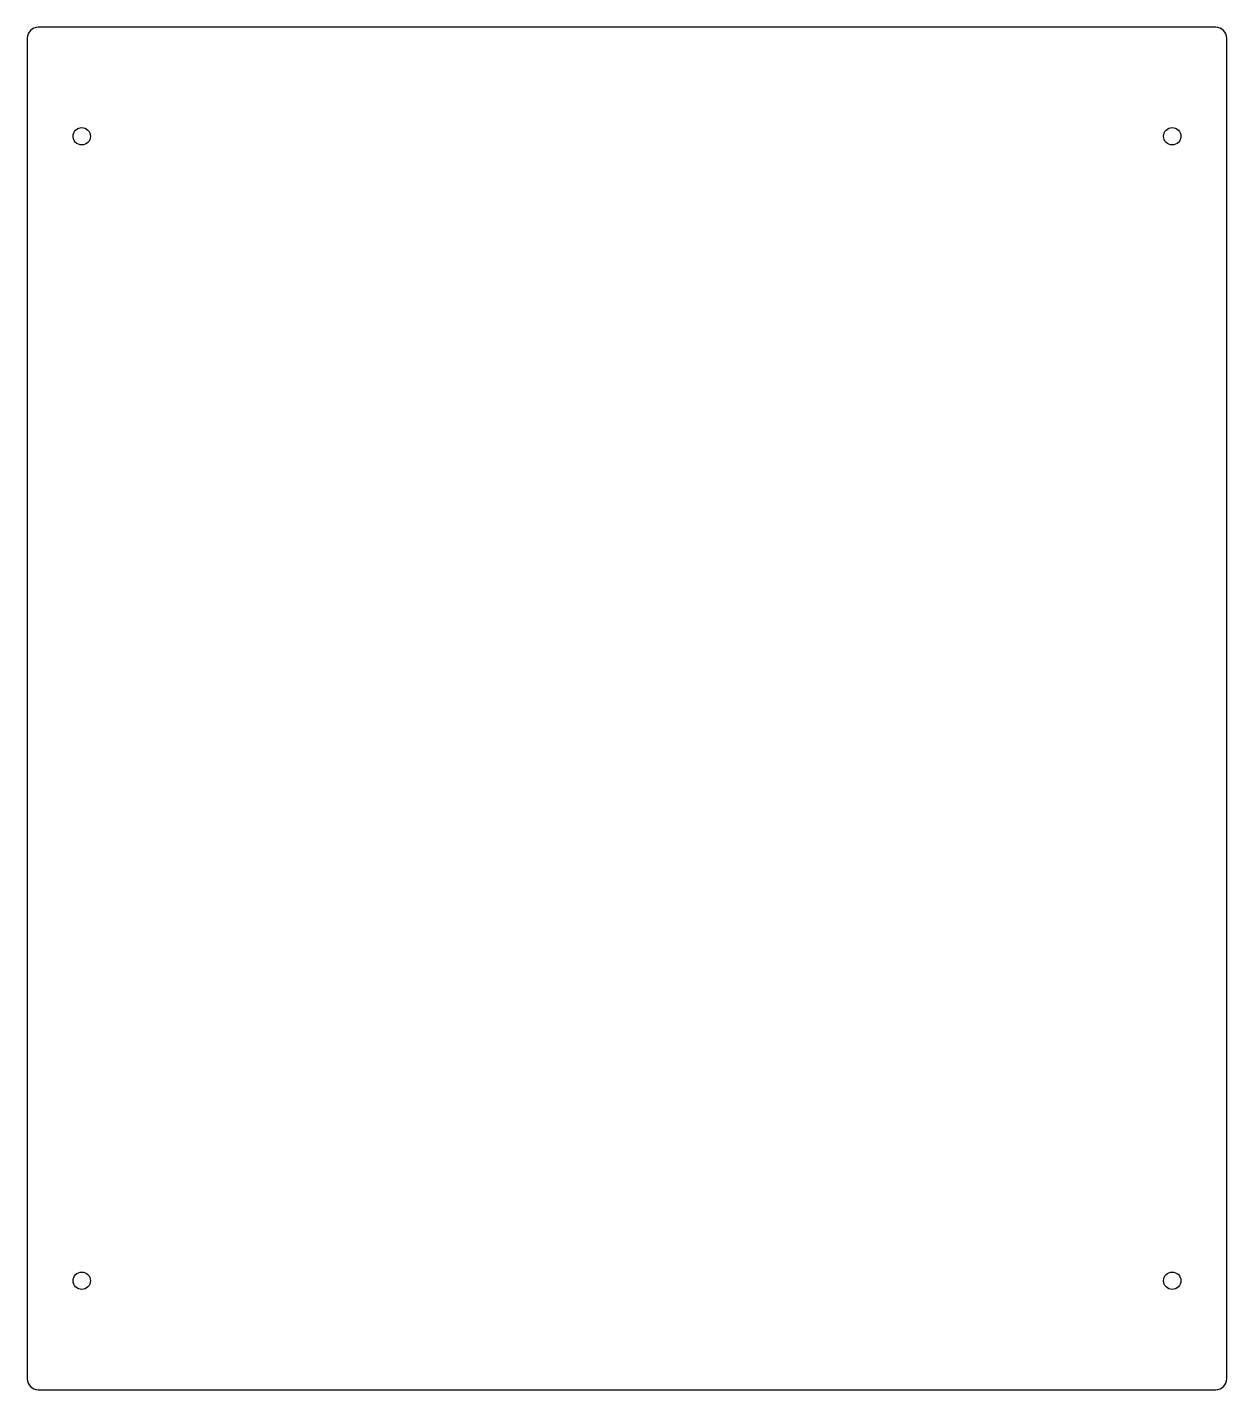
# Model space of a CAD drawing. Header units: millimetres. Extents: x -220 to 0, y -250 to 0.
import ezdxf

# ---------------------------------------------------------------- set-up
doc = ezdxf.new("R2010")
doc.units = ezdxf.units.MM
doc.layers.get('0').update_dxf_attribs({"linetype": 'CONTINUOUS'})

msp = doc.modelspace()

# ---------------------------------------------------------------- linework, layer by layer
msp.add_lwpolyline([(-220, -248, 0.414214), (-218, -250), (-2, -250, 0.414214), (0, -248), (0, -2, 0.414214), (-2, 0), (-218, 0, 0.414214), (-220, -2)], format="xyb", close=True)
for centre in [(-210, -20), (-10, -20), (-210, -230), (-10, -230)]:
    msp.add_circle(centre, 1.6)

doc.saveas('drawing.dxf')
